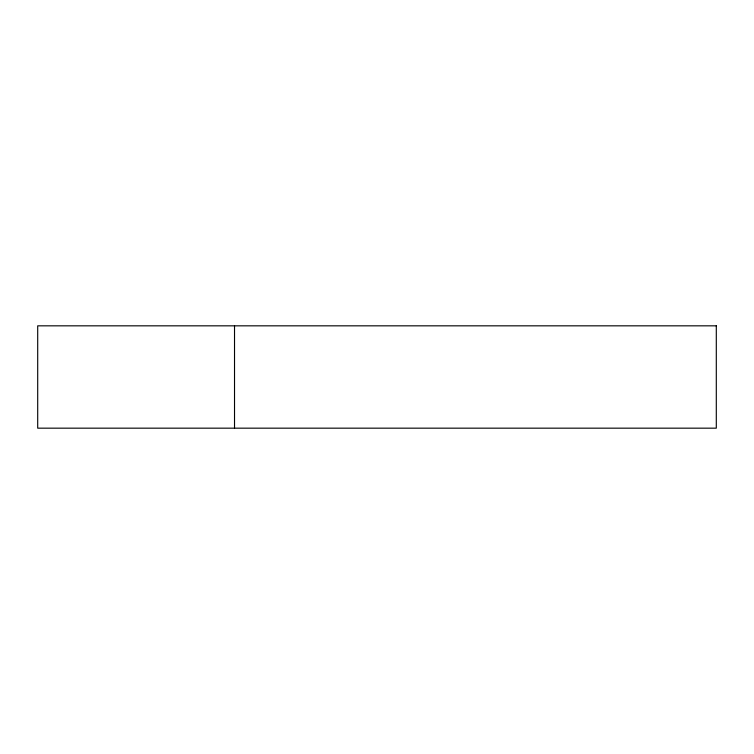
<?xml version="1.0" encoding="UTF-8"?>
<svg xmlns="http://www.w3.org/2000/svg" width="754" height="754" viewBox="0 0 754 754"><rect width="100%" height="100%" fill="white"/><g stroke="black" fill="none" stroke-linecap="round" stroke-linejoin="round"><path stroke-width="1.13" d="M234.522 325.832L234.522 428.168M716.3 325.832L37.7 325.832L37.7 428.168L716.3 428.168L716.3 325.832"/></g></svg>
